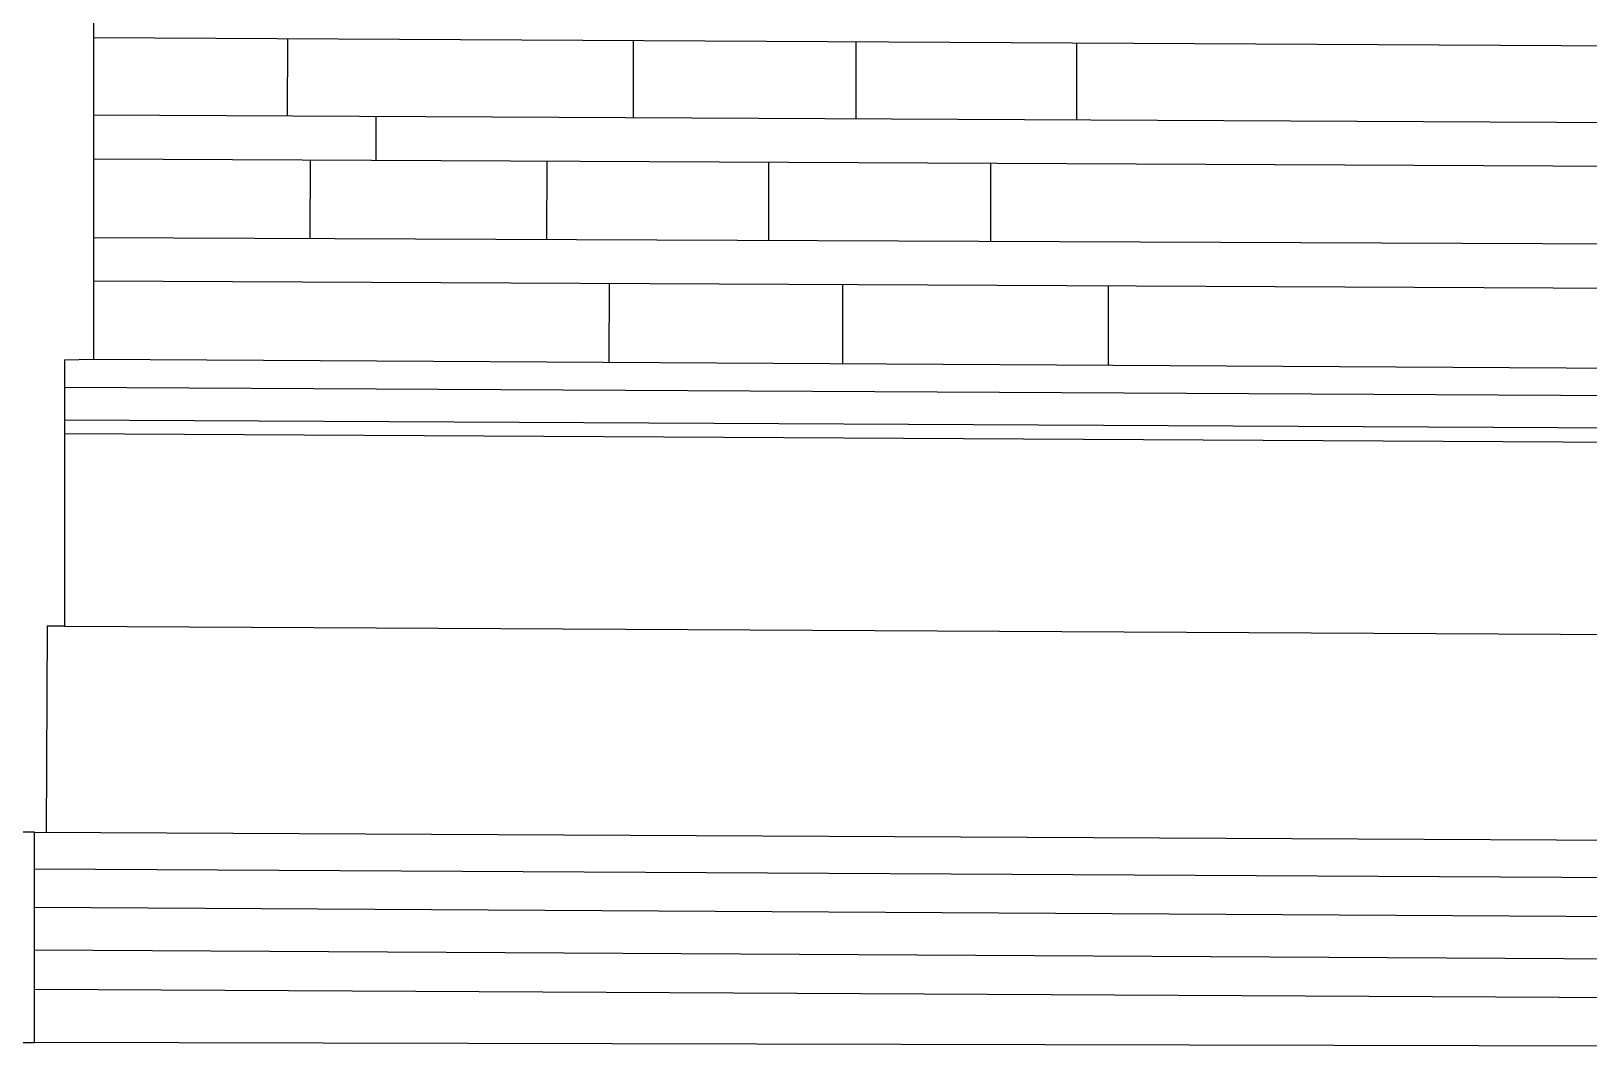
# Model space of a CAD drawing. Header units: millimetres. Extents: x 245 to 515, y 87 to 339.
# Drawn here: x 284 to 335.2, y 107.9 to 141.5 of the extents above; entities that cross this region are included whole.
import ezdxf

# ---------------------------------------------------------------- set-up
doc = ezdxf.new("R2010")
doc.units = ezdxf.units.MM
doc.layers.add('red', color=10, linetype='Continuous')
doc.layers.add('çziigi', color=10, linetype='Continuous')

msp = doc.modelspace()

# ---------------------------------------------------------------- linework, layer by layer
at = {"layer": 'red'}
for p, q in [((286.014, 190.379), (286.014, 130.707)), ((286.014, 141.298), (442.959, 140.444)), ((286.014, 138.753), (442.959, 137.971)), ((285.063, 130.688), (286.014, 130.707)), ((285.063, 130.688), (285.063, 121.927)), ((286.014, 130.707), (442.959, 129.786)), ((285.063, 129.786), (443.481, 128.947)), ((285.063, 128.713), (443.624, 127.914)), ((285.063, 128.713), (285.063, 128.253)), ((443.624, 127.375), (285.063, 128.253)), ((284.49, 121.927), (284.457, 115.141)), ((285.063, 121.927), (284.49, 121.927)), ((285.063, 121.927), (443.624, 121.063)), ((284.072, 115.143), (268.156, 115.143)), ((284.072, 108.232), (284.072, 115.143)), ((284.072, 115.143), (444.474, 114.359)), ((284.072, 113.945), (444.474, 113.057)), ((284.072, 112.685), (444.474, 111.741)), ((284.072, 111.271), (444.474, 110.375)), ((284.072, 109.985), (444.474, 109.123)), ((266.507, 108.232), (284.072, 108.232)), ((444.474, 107.854), (284.072, 108.232))]:
    msp.add_line(p, q, dxfattribs=at)
at = {"layer": 'çziigi'}
for p, q in [((292.396, 138.721), (292.41, 141.264)), ((303.771, 141.202), (303.771, 138.664)), ((311.112, 138.628), (311.112, 141.162)), ((318.37, 141.122), (318.37, 138.592)), ((295.312, 137.258), (295.32, 138.706)), ((286.014, 137.303), (442.959, 136.545)), ((293.14, 134.688), (293.152, 137.268)), ((300.928, 137.231), (300.917, 134.655)), ((308.239, 134.623), (308.239, 137.196)), ((315.537, 137.16), (315.537, 134.591)), ((286.014, 134.719), (442.959, 134.039)), ((286.014, 133.289), (442.959, 132.541)), ((302.99, 133.208), (302.975, 130.607)), ((310.661, 133.171), (310.661, 130.562)), ((319.402, 133.13), (319.402, 130.511))]:
    msp.add_line(p, q, dxfattribs=at)

doc.saveas('drawing.dxf')
